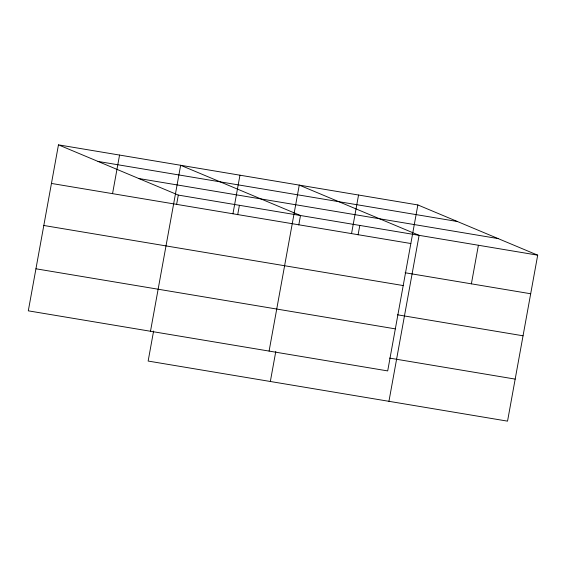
<?xml version="1.0" encoding="UTF-8"?>
<svg xmlns="http://www.w3.org/2000/svg" width="566" height="566" viewBox="0 0 566 566"><rect width="100%" height="100%" fill="white"/><g stroke="black" fill="none" stroke-linecap="round" stroke-linejoin="round"><path stroke-width="0.85" d="M58.461 144.854L28.3 310.833L387.696 370.914L417.857 204.942L58.461 144.854L178.304 195.086L537.7 255.167L507.539 421.146L148.143 361.058L153.598 331.032M112.549 193.65L119.56 155.07M150.492 331.259L180.653 165.286L300.504 215.519L298.784 224.95M176.592 204.517L178.304 195.086M232.944 213.778L239.956 175.198M237.692 214.733L239.404 205.302M269.091 351.083L299.258 185.11L419.102 235.343L388.941 401.315M270.336 381.491L275.798 351.465M351.543 233.609L358.554 195.022M358.087 234.862L359.799 225.431M471.386 283.842L478.397 245.255M98.01 161.43L457.406 221.511M138.755 178.509L498.151 238.59M51.449 183.441L410.845 243.522M405.115 272.755L530.689 293.754M43.808 225.48L403.204 285.561M397.474 314.795L523.048 335.794M35.941 268.793L395.33 328.874M389.599 358.108L515.18 379.107M417.857 204.942L537.7 255.167"/></g></svg>
